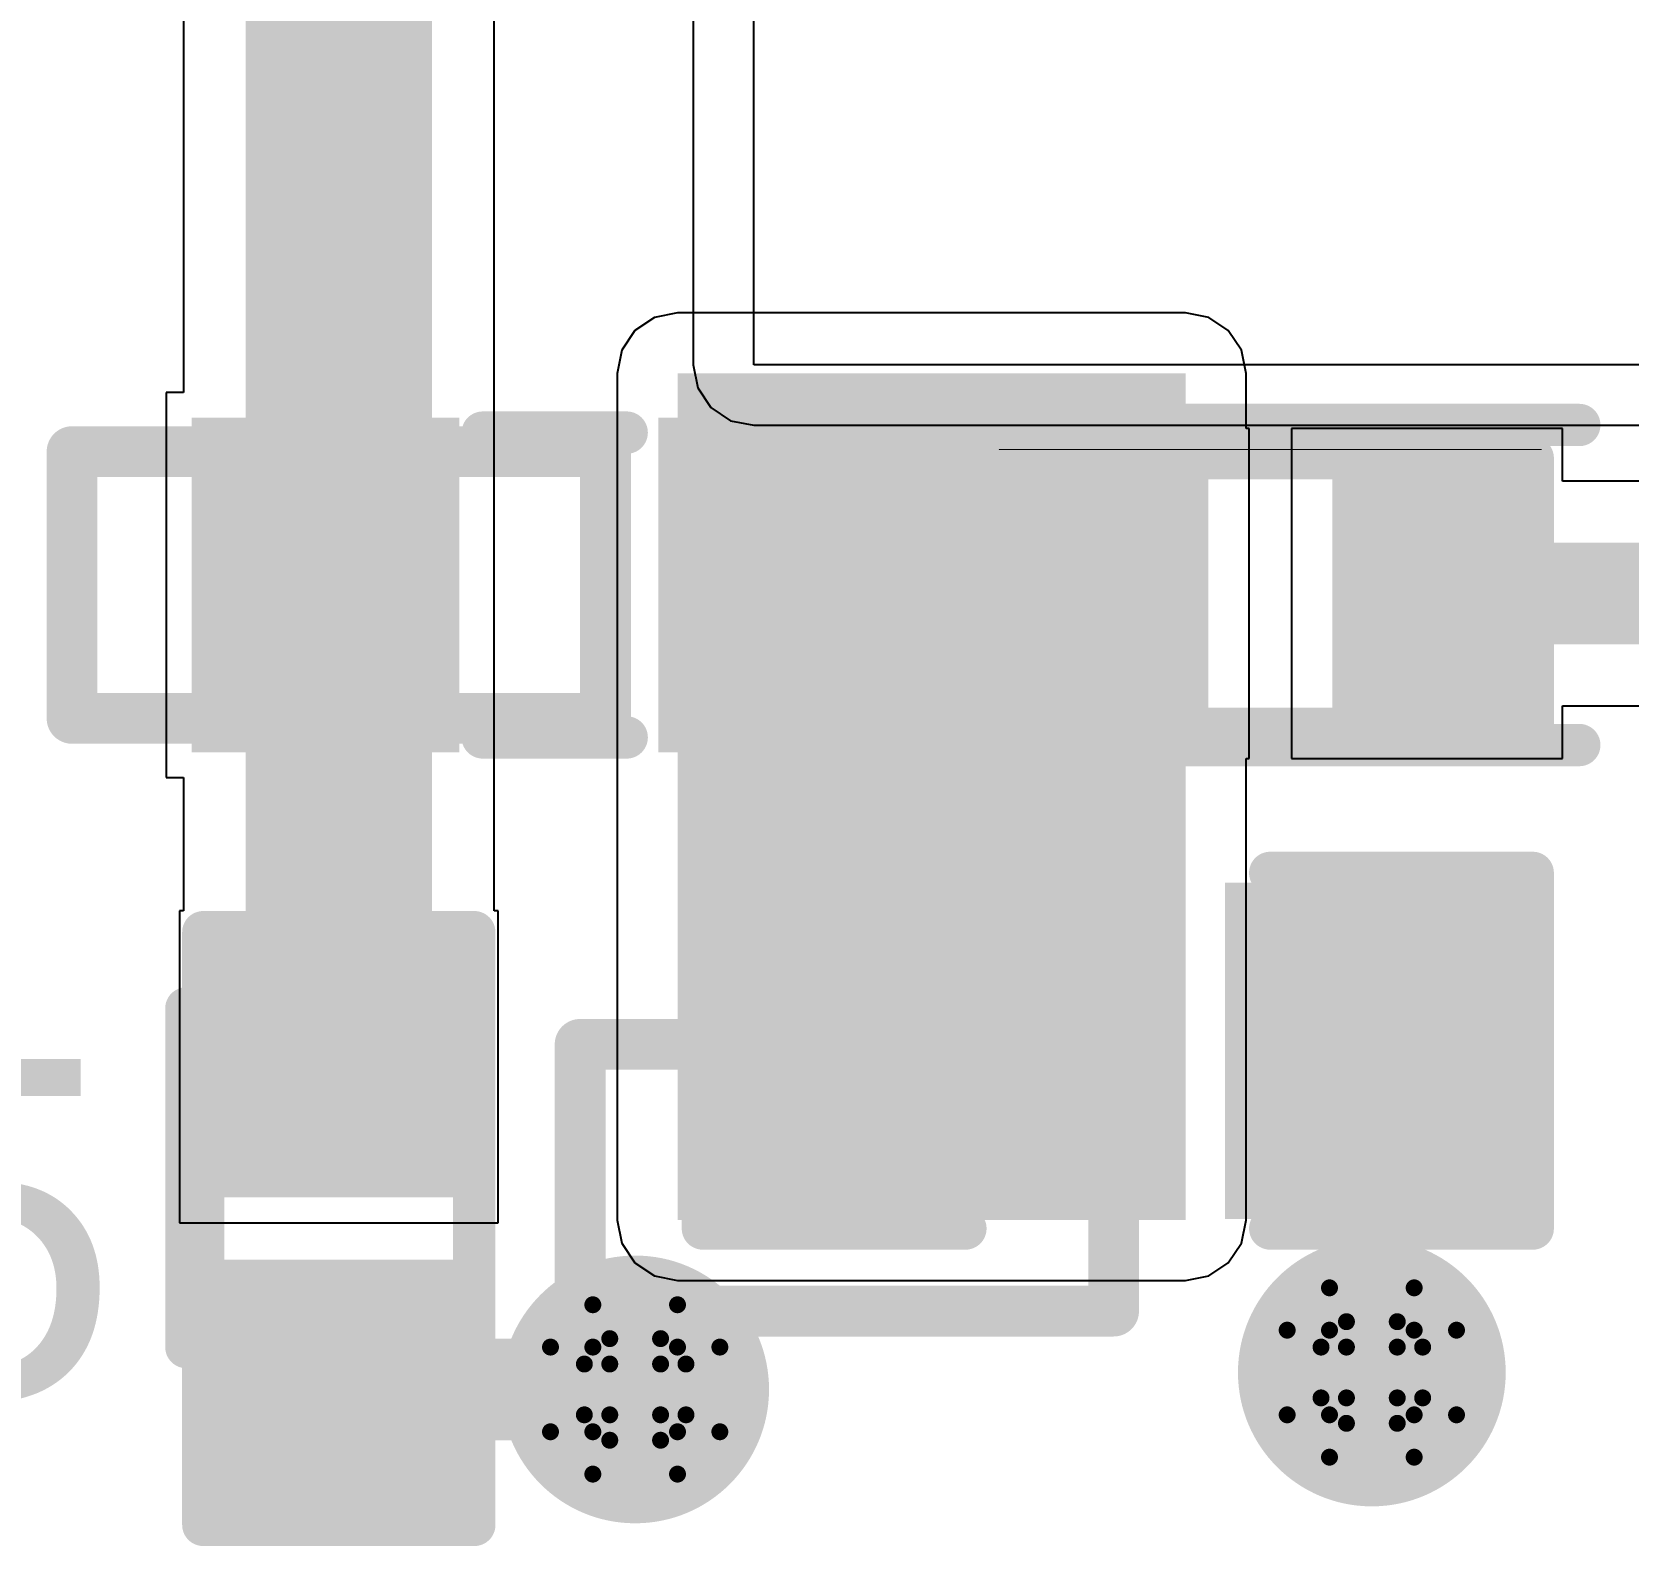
# Model space of a CAD drawing. Header units: inches. Extents: x -0.1 to 17.9, y -0.8 to 4.8.
# Drawn here: x 0.1638 to 0.3523, y 0.5365 to 0.7153 of the extents above; entities that cross this region are included whole.
import ezdxf

# ---------------------------------------------------------------- set-up
doc = ezdxf.new("R2010")
doc.units = ezdxf.units.IN
doc.header["$MEASUREMENT"] = 0
for name, color, linetype in [('Bottom Layer 1', 5, 'Continuous'), ('Bottom Solder', 6, 'Continuous'), ('Drill Drawing', 1, 'Continuous'), ('GND+Signal', 16, 'Continuous'), ('Pad Holes', 156, 'Continuous'), ('PWR+Signal', 76, 'Continuous'), ('Top 3D Body', 56, 'Continuous'), ('Top Layer 1', 1, 'Continuous'), ('Top Overlay', 2, 'Continuous'), ('Top Paste', 8, 'Continuous'), ('Top Solder', 216, 'Continuous'), ('Via Holes', 16, 'Continuous')]:
    doc.layers.add(name, color=color, linetype=linetype)
doc.styles.add('Arial', font='', dxfattribs={"height": 0.2})
doc.styles.get('Arial').set_extended_font_data('Arial')

# ---------------------------------------------------------------- blocks, each defined once
blk = doc.blocks.new('R___0402_122')
at = {"layer": 'Top Layer 1'}
for points in [[(-0.0275, -0.0125), (-0.0275, 0.0125), (-0.0095, 0.0125), (-0.0095, -0.0125)], [(0.0095, -0.0125), (0.0095, 0.0125), (0.0275, 0.0125), (0.0275, -0.0125)]]:
    blk.add_hatch(color=1, dxfattribs=at).paths.add_polyline_path(points)
at = {"layer": 'Top Paste'}
for points in [[(-0.0275, -0.0125), (-0.0275, 0.0125), (-0.0095, 0.0125), (-0.0095, -0.0125)], [(0.0095, -0.0125), (0.0095, 0.0125), (0.0275, 0.0125), (0.0275, -0.0125)]]:
    blk.add_hatch(color=8, dxfattribs=at).paths.add_polyline_path(points)
at = {"layer": 'Top Solder'}
for points in [[(-0.02967, -0.01467), (-0.02967, 0.01467), (-0.00734, 0.01467), (-0.00734, -0.01467)], [(0.00733, -0.01467), (0.00733, 0.01467), (0.02966, 0.01467), (0.02966, -0.01467)]]:
    blk.add_hatch(color=216, dxfattribs=at).paths.add_polyline_path(points)
at = {"layer": 'Top Overlay'}
for points in [[(-0.031, 0.016, 0.005, 0.005, 0), (-0.031, -0.016, 0.005, 0.005, 0)], [(0.031, 0.016, 0.005, 0.005, 0), (-0.031, 0.016, 0.005, 0.005, 0)], [(0.031, 0.016, 0.005, 0.005, 0), (0.031, -0.016, 0.005, 0.005, 0)], [(0.031, -0.016, 0.005, 0.005, 0), (-0.031, -0.016, 0.005, 0.005, 0)], [(0.032, -0.017, 0.000127, 0.000127, 0), (-0.032, -0.017, 0.000127, 0.000127, 0)]]:
    blk.add_lwpolyline(points, format="xyseb", dxfattribs=at)
for points in [[(-0.03225, 0.016, 0.0025, 0.0025, 1), (-0.02975, 0.016, 0.0025, 0.0025, 1)], [(-0.03225, 0.016, 0.0025, 0.0025, 1), (-0.02975, 0.016, 0.0025, 0.0025, 1)], [(0.02975, 0.016, 0.0025, 0.0025, 1), (0.03225, 0.016, 0.0025, 0.0025, 1)], [(0.02975, 0.016, 0.0025, 0.0025, 1), (0.03225, 0.016, 0.0025, 0.0025, 1)], [(-0.03225, -0.016, 0.0025, 0.0025, 1), (-0.02975, -0.016, 0.0025, 0.0025, 1)], [(-0.03225, -0.016, 0.0025, 0.0025, 1), (-0.02975, -0.016, 0.0025, 0.0025, 1)], [(0.02975, -0.016, 0.0025, 0.0025, 1), (0.03225, -0.016, 0.0025, 0.0025, 1)], [(0.02975, -0.016, 0.0025, 0.0025, 1), (0.03225, -0.016, 0.0025, 0.0025, 1)], [(-0.03203, -0.017, 0.0000635, 0.0000635, 1), (-0.03197, -0.017, 0.0000635, 0.0000635, 1)], [(0.03197, -0.017, 0.0000635, 0.0000635, 1), (0.03203, -0.017, 0.0000635, 0.0000635, 1)]]:
    blk.add_lwpolyline(points, format="xyseb", close=True, dxfattribs=at)
blk = doc.blocks.new('IND_0603__1608_M_______173')
at = {"layer": 'Top Layer 1'}
for points in [[(-0.03937, 0.01575), (-0.01575, 0.01575), (-0.01575, -0.01575), (-0.03937, -0.01575)], [(0.01575, 0.01575), (0.03937, 0.01575), (0.03937, -0.01575), (0.01575, -0.01575)]]:
    blk.add_hatch(color=1, dxfattribs=at).paths.add_polyline_path(points)
at = {"layer": 'Top Paste'}
for points in [[(-0.03937, 0.01575), (-0.01575, 0.01575), (-0.01575, -0.01575), (-0.03937, -0.01575)], [(0.01575, 0.01575), (0.03937, 0.01575), (0.03937, -0.01575), (0.01575, -0.01575)]]:
    blk.add_hatch(color=8, dxfattribs=at).paths.add_polyline_path(points)
at = {"layer": 'Top Solder'}
for points in [[(-0.04337, 0.01975), (-0.01175, 0.01975), (-0.01175, -0.01975), (-0.04337, -0.01975)], [(0.01175, 0.01975), (0.04337, 0.01975), (0.04337, -0.01975), (0.01175, -0.01975)]]:
    blk.add_hatch(color=216, dxfattribs=at).paths.add_polyline_path(points)
at = {"layer": 'Top Overlay'}
for points in [[(0.009, 0.018, 0.005, 0.005, 0), (-0.008, 0.018, 0.005, 0.005, 0)], [(0.009, -0.018, 0.005, 0.005, 0), (-0.008, -0.018, 0.005, 0.005, 0)]]:
    blk.add_lwpolyline(points, format="xyseb", dxfattribs=at)
for points in [[(-0.00925, 0.018, 0.0025, 0.0025, 1), (-0.00675, 0.018, 0.0025, 0.0025, 1)], [(0.00775, 0.018, 0.0025, 0.0025, 1), (0.01025, 0.018, 0.0025, 0.0025, 1)], [(-0.00925, -0.018, 0.0025, 0.0025, 1), (-0.00675, -0.018, 0.0025, 0.0025, 1)], [(0.00775, -0.018, 0.0025, 0.0025, 1), (0.01025, -0.018, 0.0025, 0.0025, 1)]]:
    blk.add_lwpolyline(points, format="xyseb", close=True, dxfattribs=at)
blk = doc.blocks.new('D_____0402_209')
at = {"layer": 'Top Layer 1'}
for points in [[(-0.03051, -0.01181), (-0.03051, 0.01181), (-0.00768, 0.01181), (-0.00768, -0.01181)], [(0.00768, -0.01181), (0.00768, 0.01181), (0.03051, 0.01181), (0.03051, -0.01181)]]:
    blk.add_hatch(color=1, dxfattribs=at).paths.add_polyline_path(points)
at = {"layer": 'Top Paste'}
for points in [[(-0.03051, -0.01181), (-0.03051, 0.01181), (-0.00768, 0.01181), (-0.00768, -0.01181)], [(0.00768, -0.01181), (0.00768, 0.01181), (0.03051, 0.01181), (0.03051, -0.01181)]]:
    blk.add_hatch(color=8, dxfattribs=at).paths.add_polyline_path(points)
at = {"layer": 'Top Solder'}
for points in [[(-0.03451, -0.01581), (-0.03451, 0.01581), (-0.00368, 0.01581), (-0.00368, -0.01581)], [(0.00368, -0.01581), (0.00368, 0.01581), (0.03451, 0.01581), (0.03451, -0.01581)]]:
    blk.add_hatch(color=216, dxfattribs=at).paths.add_polyline_path(points)
at = {"layer": 'Top Overlay'}
for points in [[(-0.035, 0.016, 0.005, 0.005, 0), (0.035, 0.016, 0.005, 0.005, 0)], [(-0.035, 0.016, 0.005, 0.005, 0), (-0.035, -0.016, 0.005, 0.005, 0)], [(0.035, 0.016, 0.005, 0.005, 0), (0.035, -0.016, 0.005, 0.005, 0)], [(-0.035, -0.016, 0.005, 0.005, 0), (0.035, -0.016, 0.005, 0.005, 0)]]:
    blk.add_lwpolyline(points, format="xyseb", dxfattribs=at)
for points in [[(-0.03625, 0.016, 0.0025, 0.0025, 1), (-0.03375, 0.016, 0.0025, 0.0025, 1)], [(-0.03625, 0.016, 0.0025, 0.0025, 1), (-0.03375, 0.016, 0.0025, 0.0025, 1)], [(0.03375, 0.016, 0.0025, 0.0025, 1), (0.03625, 0.016, 0.0025, 0.0025, 1)], [(0.03375, 0.016, 0.0025, 0.0025, 1), (0.03625, 0.016, 0.0025, 0.0025, 1)], [(-0.03625, -0.016, 0.0025, 0.0025, 1), (-0.03375, -0.016, 0.0025, 0.0025, 1)], [(-0.03625, -0.016, 0.0025, 0.0025, 1), (-0.03375, -0.016, 0.0025, 0.0025, 1)], [(0.03375, -0.016, 0.0025, 0.0025, 1), (0.03625, -0.016, 0.0025, 0.0025, 1)], [(0.03375, -0.016, 0.0025, 0.0025, 1), (0.03625, -0.016, 0.0025, 0.0025, 1)]]:
    blk.add_lwpolyline(points, format="xyseb", close=True, dxfattribs=at)
blk = doc.blocks.new('C___0603_214')
at = {"layer": 'Top Layer 1'}
for points in [[(-0.015, 0.0175), (-0.015, -0.0175), (-0.045, -0.0175), (-0.045, 0.0175)], [(0.045, 0.0175), (0.045, -0.0175), (0.015, -0.0175), (0.015, 0.0175)]]:
    blk.add_hatch(color=1, dxfattribs=at).paths.add_polyline_path(points)
at = {"layer": 'Top Paste'}
for points in [[(-0.015, 0.0175), (-0.015, -0.0175), (-0.045, -0.0175), (-0.045, 0.0175)], [(0.045, 0.0175), (0.045, -0.0175), (0.015, -0.0175), (0.015, 0.0175)]]:
    blk.add_hatch(color=8, dxfattribs=at).paths.add_polyline_path(points)
at = {"layer": 'Top Solder'}
for points in [[(-0.01264, 0.01986), (-0.01264, -0.01986), (-0.04736, -0.01986), (-0.04736, 0.01986)], [(0.04736, 0.01986), (0.04736, -0.01986), (0.01264, -0.01986), (0.01264, 0.01986)]]:
    blk.add_hatch(color=216, dxfattribs=at).paths.add_polyline_path(points)
at = {"layer": 'Top Overlay'}
for points in [[(-0.049, 0.021, 0.005, 0.005, 0), (-0.018, 0.021, 0.005, 0.005, 0)], [(-0.049, -0.021, 0.005, 0.005, 0), (-0.049, 0.021, 0.005, 0.005, 0)], [(0.018, 0.021, 0.005, 0.005, 0), (0.049, 0.021, 0.005, 0.005, 0)], [(0.049, -0.021, 0.005, 0.005, 0), (0.049, 0.021, 0.005, 0.005, 0)], [(-0.049, -0.021, 0.005, 0.005, 0), (-0.018, -0.021, 0.005, 0.005, 0)], [(0.018, -0.021, 0.005, 0.005, 0), (0.049, -0.021, 0.005, 0.005, 0)]]:
    blk.add_lwpolyline(points, format="xyseb", dxfattribs=at)
for points in [[(-0.05025, 0.021, 0.0025, 0.0025, 1), (-0.04775, 0.021, 0.0025, 0.0025, 1)], [(-0.05025, 0.021, 0.0025, 0.0025, 1), (-0.04775, 0.021, 0.0025, 0.0025, 1)], [(-0.01925, 0.021, 0.0025, 0.0025, 1), (-0.01675, 0.021, 0.0025, 0.0025, 1)], [(0.01675, 0.021, 0.0025, 0.0025, 1), (0.01925, 0.021, 0.0025, 0.0025, 1)], [(0.04775, 0.021, 0.0025, 0.0025, 1), (0.05025, 0.021, 0.0025, 0.0025, 1)], [(0.04775, 0.021, 0.0025, 0.0025, 1), (0.05025, 0.021, 0.0025, 0.0025, 1)], [(-0.05025, -0.021, 0.0025, 0.0025, 1), (-0.04775, -0.021, 0.0025, 0.0025, 1)], [(-0.05025, -0.021, 0.0025, 0.0025, 1), (-0.04775, -0.021, 0.0025, 0.0025, 1)], [(-0.01925, -0.021, 0.0025, 0.0025, 1), (-0.01675, -0.021, 0.0025, 0.0025, 1)], [(0.01675, -0.021, 0.0025, 0.0025, 1), (0.01925, -0.021, 0.0025, 0.0025, 1)], [(0.04775, -0.021, 0.0025, 0.0025, 1), (0.05025, -0.021, 0.0025, 0.0025, 1)], [(0.04775, -0.021, 0.0025, 0.0025, 1), (0.05025, -0.021, 0.0025, 0.0025, 1)]]:
    blk.add_lwpolyline(points, format="xyseb", close=True, dxfattribs=at)

msp = doc.modelspace()

# ---------------------------------------------------------------- hatches: boundary and pattern name
at = {"layer": 'Bottom Layer 1'}
h = msp.add_hatch(color=5, dxfattribs=at)
edge = h.paths.add_edge_path()
edge.add_arc((0.322, 0.557), 0.01181, 0, 360)
h = msp.add_hatch(color=5, dxfattribs=at)
edge = h.paths.add_edge_path()
edge.add_arc((0.235, 0.555), 0.01181, 0, 360)
at = {"layer": 'Bottom Solder'}
h = msp.add_hatch(color=6, dxfattribs=at)
edge = h.paths.add_edge_path()
edge.add_arc((0.322, 0.557), 0.01581, 0, 360)
h = msp.add_hatch(color=6, dxfattribs=at)
edge = h.paths.add_edge_path()
edge.add_arc((0.235, 0.555), 0.01581, 0, 360)
at = {"layer": 'GND+Signal'}
h = msp.add_hatch(color=16, dxfattribs=at)
edge = h.paths.add_edge_path()
edge.add_arc((0.322, 0.557), 0.01181, 0, 360)
h = msp.add_hatch(color=16, dxfattribs=at)
edge = h.paths.add_edge_path()
edge.add_arc((0.235, 0.555), 0.01181, 0, 360)
at = {"layer": 'Pad Holes'}
h = msp.add_hatch(color=7, dxfattribs=at)
edge = h.paths.add_edge_path()
edge.add_arc((0.2835, 0.6689), 0.00125, 0, 360)
h = msp.add_hatch(color=7, dxfattribs=at)
edge = h.paths.add_edge_path()
edge.add_arc((0.3465, 0.6689), 0.00125, 0, 360)
h = msp.add_hatch(color=7, dxfattribs=at)
edge = h.paths.add_edge_path()
edge.add_arc((0.1685, 0.66575), 0.0015, 0, 360)
h = msp.add_hatch(color=7, dxfattribs=at)
edge = h.paths.add_edge_path()
edge.add_arc((0.1685, 0.66575), 0.0015, 0, 360)
h = msp.add_hatch(color=7, dxfattribs=at)
edge = h.paths.add_edge_path()
edge.add_arc((0.2315, 0.66575), 0.0015, 0, 360)
h = msp.add_hatch(color=7, dxfattribs=at)
edge = h.paths.add_edge_path()
edge.add_arc((0.2315, 0.66575), 0.0015, 0, 360)
h = msp.add_hatch(color=7, dxfattribs=at)
edge = h.paths.add_edge_path()
edge.add_arc((0.1685, 0.63425), 0.0015, 0, 360)
h = msp.add_hatch(color=7, dxfattribs=at)
edge = h.paths.add_edge_path()
edge.add_arc((0.1685, 0.63425), 0.0015, 0, 360)
h = msp.add_hatch(color=7, dxfattribs=at)
edge = h.paths.add_edge_path()
edge.add_arc((0.2315, 0.63425), 0.0015, 0, 360)
h = msp.add_hatch(color=7, dxfattribs=at)
edge = h.paths.add_edge_path()
edge.add_arc((0.2315, 0.63425), 0.0015, 0, 360)
h = msp.add_hatch(color=7, dxfattribs=at)
edge = h.paths.add_edge_path()
edge.add_arc((0.2835, 0.6311), 0.00125, 0, 360)
h = msp.add_hatch(color=7, dxfattribs=at)
edge = h.paths.add_edge_path()
edge.add_arc((0.3465, 0.6311), 0.00125, 0, 360)
h = msp.add_hatch(color=7, dxfattribs=at)
edge = h.paths.add_edge_path()
edge.add_arc((0.182, 0.6), 0.00125, 0, 360)
h = msp.add_hatch(color=7, dxfattribs=at)
edge = h.paths.add_edge_path()
edge.add_arc((0.2285, 0.59575), 0.0015, 0, 360)
h = msp.add_hatch(color=7, dxfattribs=at)
edge = h.paths.add_edge_path()
edge.add_arc((0.2285, 0.59575), 0.0015, 0, 360)
h = msp.add_hatch(color=7, dxfattribs=at)
edge = h.paths.add_edge_path()
edge.add_arc((0.2915, 0.59575), 0.0015, 0, 360)
h = msp.add_hatch(color=7, dxfattribs=at)
edge = h.paths.add_edge_path()
edge.add_arc((0.2915, 0.59575), 0.0015, 0, 360)
h = msp.add_hatch(color=7, dxfattribs=at)
edge = h.paths.add_edge_path()
edge.add_arc((0.2285, 0.56425), 0.0015, 0, 360)
h = msp.add_hatch(color=7, dxfattribs=at)
edge = h.paths.add_edge_path()
edge.add_arc((0.2285, 0.56425), 0.0015, 0, 360)
h = msp.add_hatch(color=7, dxfattribs=at)
edge = h.paths.add_edge_path()
edge.add_arc((0.2915, 0.56425), 0.0015, 0, 360)
h = msp.add_hatch(color=7, dxfattribs=at)
edge = h.paths.add_edge_path()
edge.add_arc((0.2915, 0.56425), 0.0015, 0, 360)
h = msp.add_hatch(color=7, dxfattribs=at)
edge = h.paths.add_edge_path()
edge.add_arc((0.182, 0.56), 0.00125, 0, 360)
at = {"layer": 'PWR+Signal'}
h = msp.add_hatch(color=76, dxfattribs=at)
edge = h.paths.add_edge_path()
edge.add_arc((0.322, 0.557), 0.01181, 0, 360)
h = msp.add_hatch(color=76, dxfattribs=at)
edge = h.paths.add_edge_path()
edge.add_arc((0.235, 0.555), 0.01181, 0, 360)
at = {"layer": 'Top 3D Body'}
h = msp.add_hatch(color=56, dxfattribs=at)
edge = h.paths.add_edge_path()
edge.add_arc((0.2835, 0.6689), 0.00125, 0, 360)
h = msp.add_hatch(color=56, dxfattribs=at)
edge = h.paths.add_edge_path()
edge.add_arc((0.3465, 0.6689), 0.00125, 0, 360)
h = msp.add_hatch(color=56, dxfattribs=at)
edge = h.paths.add_edge_path()
edge.add_arc((0.1685, 0.66575), 0.0015, 0, 360)
h = msp.add_hatch(color=56, dxfattribs=at)
edge = h.paths.add_edge_path()
edge.add_arc((0.1685, 0.66575), 0.0015, 0, 360)
h = msp.add_hatch(color=56, dxfattribs=at)
edge = h.paths.add_edge_path()
edge.add_arc((0.2315, 0.66575), 0.0015, 0, 360)
h = msp.add_hatch(color=56, dxfattribs=at)
edge = h.paths.add_edge_path()
edge.add_arc((0.2315, 0.66575), 0.0015, 0, 360)
h = msp.add_hatch(color=56, dxfattribs=at)
edge = h.paths.add_edge_path()
edge.add_arc((0.1685, 0.63425), 0.0015, 0, 360)
h = msp.add_hatch(color=56, dxfattribs=at)
edge = h.paths.add_edge_path()
edge.add_arc((0.1685, 0.63425), 0.0015, 0, 360)
h = msp.add_hatch(color=56, dxfattribs=at)
edge = h.paths.add_edge_path()
edge.add_arc((0.2315, 0.63425), 0.0015, 0, 360)
h = msp.add_hatch(color=56, dxfattribs=at)
edge = h.paths.add_edge_path()
edge.add_arc((0.2315, 0.63425), 0.0015, 0, 360)
h = msp.add_hatch(color=56, dxfattribs=at)
edge = h.paths.add_edge_path()
edge.add_arc((0.2835, 0.6311), 0.00125, 0, 360)
h = msp.add_hatch(color=56, dxfattribs=at)
edge = h.paths.add_edge_path()
edge.add_arc((0.3465, 0.6311), 0.00125, 0, 360)
h = msp.add_hatch(color=56, dxfattribs=at)
edge = h.paths.add_edge_path()
edge.add_arc((0.182, 0.6), 0.00125, 0, 360)
h = msp.add_hatch(color=56, dxfattribs=at)
edge = h.paths.add_edge_path()
edge.add_arc((0.2285, 0.59575), 0.0015, 0, 360)
h = msp.add_hatch(color=56, dxfattribs=at)
edge = h.paths.add_edge_path()
edge.add_arc((0.2285, 0.59575), 0.0015, 0, 360)
h = msp.add_hatch(color=56, dxfattribs=at)
edge = h.paths.add_edge_path()
edge.add_arc((0.2915, 0.59575), 0.0015, 0, 360)
h = msp.add_hatch(color=56, dxfattribs=at)
edge = h.paths.add_edge_path()
edge.add_arc((0.2915, 0.59575), 0.0015, 0, 360)
h = msp.add_hatch(color=56, dxfattribs=at)
edge = h.paths.add_edge_path()
edge.add_arc((0.2285, 0.56425), 0.0015, 0, 360)
h = msp.add_hatch(color=56, dxfattribs=at)
edge = h.paths.add_edge_path()
edge.add_arc((0.2285, 0.56425), 0.0015, 0, 360)
h = msp.add_hatch(color=56, dxfattribs=at)
edge = h.paths.add_edge_path()
edge.add_arc((0.2915, 0.56425), 0.0015, 0, 360)
h = msp.add_hatch(color=56, dxfattribs=at)
edge = h.paths.add_edge_path()
edge.add_arc((0.2915, 0.56425), 0.0015, 0, 360)
h = msp.add_hatch(color=56, dxfattribs=at)
edge = h.paths.add_edge_path()
edge.add_arc((0.182, 0.56), 0.00125, 0, 360)
at = {"layer": 'Top Layer 1'}
msp.add_hatch(color=1, dxfattribs=at).paths.add_polyline_path([(0.24, 0.575), (0.3, 0.575), (0.3, 0.675), (0.24, 0.675)])
h = msp.add_hatch(color=1, dxfattribs=at)
edge = h.paths.add_edge_path()
edge.add_arc((0.322, 0.557), 0.01181, 0, 360)
h = msp.add_hatch(color=1, dxfattribs=at)
edge = h.paths.add_edge_path()
edge.add_arc((0.235, 0.555), 0.01181, 0, 360)
at = {"layer": 'Via Holes'}
h = msp.add_hatch(color=7, dxfattribs=at)
edge = h.paths.add_edge_path()
edge.add_arc((0.322, 0.557), 0.00591, 0, 360)
h = msp.add_hatch(color=7, dxfattribs=at)
edge = h.paths.add_edge_path()
edge.add_arc((0.235, 0.555), 0.00591, 0, 360)

# ---------------------------------------------------------------- linework, layer by layer
at = {"layer": 'Drill Drawing'}
for points in [[(0.317, 0.562, 0.002, 0.002, 0), (0.317, 0.567, 0.002, 0.002, 0)], [(0.317, 0.567, 0.002, 0.002, 0), (0.327, 0.567, 0.002, 0.002, 0)], [(0.327, 0.562, 0.002, 0.002, 0), (0.327, 0.567, 0.002, 0.002, 0)], [(0.23, 0.56, 0.002, 0.002, 0), (0.23, 0.565, 0.002, 0.002, 0)], [(0.23, 0.565, 0.002, 0.002, 0), (0.24, 0.565, 0.002, 0.002, 0)], [(0.24, 0.56, 0.002, 0.002, 0), (0.24, 0.565, 0.002, 0.002, 0)], [(0.319, 0.56, 0.002, 0.002, 0), (0.319, 0.563, 0.002, 0.002, 0)], [(0.319, 0.563, 0.002, 0.002, 0), (0.325, 0.563, 0.002, 0.002, 0)], [(0.325, 0.56, 0.002, 0.002, 0), (0.325, 0.563, 0.002, 0.002, 0)], [(0.232, 0.558, 0.002, 0.002, 0), (0.232, 0.561, 0.002, 0.002, 0)], [(0.232, 0.561, 0.002, 0.002, 0), (0.238, 0.561, 0.002, 0.002, 0)], [(0.238, 0.558, 0.002, 0.002, 0), (0.238, 0.561, 0.002, 0.002, 0)], [(0.312, 0.552, 0.002, 0.002, 0), (0.312, 0.562, 0.002, 0.002, 0)], [(0.312, 0.562, 0.002, 0.002, 0), (0.317, 0.562, 0.002, 0.002, 0)], [(0.327, 0.562, 0.002, 0.002, 0), (0.332, 0.562, 0.002, 0.002, 0)], [(0.332, 0.552, 0.002, 0.002, 0), (0.332, 0.562, 0.002, 0.002, 0)], [(0.225, 0.55, 0.002, 0.002, 0), (0.225, 0.56, 0.002, 0.002, 0)], [(0.225, 0.56, 0.002, 0.002, 0), (0.23, 0.56, 0.002, 0.002, 0)], [(0.24, 0.56, 0.002, 0.002, 0), (0.245, 0.56, 0.002, 0.002, 0)], [(0.245, 0.55, 0.002, 0.002, 0), (0.245, 0.56, 0.002, 0.002, 0)], [(0.316, 0.554, 0.002, 0.002, 0), (0.316, 0.56, 0.002, 0.002, 0)], [(0.316, 0.56, 0.002, 0.002, 0), (0.319, 0.56, 0.002, 0.002, 0)], [(0.325, 0.56, 0.002, 0.002, 0), (0.328, 0.56, 0.002, 0.002, 0)], [(0.328, 0.554, 0.002, 0.002, 0), (0.328, 0.56, 0.002, 0.002, 0)], [(0.229, 0.552, 0.002, 0.002, 0), (0.229, 0.558, 0.002, 0.002, 0)], [(0.229, 0.558, 0.002, 0.002, 0), (0.232, 0.558, 0.002, 0.002, 0)], [(0.238, 0.558, 0.002, 0.002, 0), (0.241, 0.558, 0.002, 0.002, 0)], [(0.241, 0.552, 0.002, 0.002, 0), (0.241, 0.558, 0.002, 0.002, 0)], [(0.316, 0.554, 0.002, 0.002, 0), (0.319, 0.554, 0.002, 0.002, 0)], [(0.319, 0.551, 0.002, 0.002, 0), (0.319, 0.554, 0.002, 0.002, 0)], [(0.325, 0.554, 0.002, 0.002, 0), (0.328, 0.554, 0.002, 0.002, 0)], [(0.325, 0.551, 0.002, 0.002, 0), (0.325, 0.554, 0.002, 0.002, 0)], [(0.229, 0.552, 0.002, 0.002, 0), (0.232, 0.552, 0.002, 0.002, 0)], [(0.232, 0.549, 0.002, 0.002, 0), (0.232, 0.552, 0.002, 0.002, 0)], [(0.238, 0.552, 0.002, 0.002, 0), (0.241, 0.552, 0.002, 0.002, 0)], [(0.238, 0.549, 0.002, 0.002, 0), (0.238, 0.552, 0.002, 0.002, 0)], [(0.312, 0.552, 0.002, 0.002, 0), (0.317, 0.552, 0.002, 0.002, 0)], [(0.317, 0.547, 0.002, 0.002, 0), (0.317, 0.552, 0.002, 0.002, 0)], [(0.327, 0.552, 0.002, 0.002, 0), (0.332, 0.552, 0.002, 0.002, 0)], [(0.327, 0.547, 0.002, 0.002, 0), (0.327, 0.552, 0.002, 0.002, 0)], [(0.225, 0.55, 0.002, 0.002, 0), (0.23, 0.55, 0.002, 0.002, 0)], [(0.23, 0.545, 0.002, 0.002, 0), (0.23, 0.55, 0.002, 0.002, 0)], [(0.24, 0.55, 0.002, 0.002, 0), (0.245, 0.55, 0.002, 0.002, 0)], [(0.24, 0.545, 0.002, 0.002, 0), (0.24, 0.55, 0.002, 0.002, 0)], [(0.319, 0.551, 0.002, 0.002, 0), (0.325, 0.551, 0.002, 0.002, 0)], [(0.232, 0.549, 0.002, 0.002, 0), (0.238, 0.549, 0.002, 0.002, 0)], [(0.317, 0.547, 0.002, 0.002, 0), (0.327, 0.547, 0.002, 0.002, 0)], [(0.23, 0.545, 0.002, 0.002, 0), (0.24, 0.545, 0.002, 0.002, 0)]]:
    msp.add_lwpolyline(points, format="xyseb", dxfattribs=at)
for points in [[(0.3165, 0.567, 0.001, 0.001, 1), (0.3175, 0.567, 0.001, 0.001, 1)], [(0.3165, 0.567, 0.001, 0.001, 1), (0.3175, 0.567, 0.001, 0.001, 1)], [(0.3265, 0.567, 0.001, 0.001, 1), (0.3275, 0.567, 0.001, 0.001, 1)], [(0.3265, 0.567, 0.001, 0.001, 1), (0.3275, 0.567, 0.001, 0.001, 1)], [(0.2295, 0.565, 0.001, 0.001, 1), (0.2305, 0.565, 0.001, 0.001, 1)], [(0.2295, 0.565, 0.001, 0.001, 1), (0.2305, 0.565, 0.001, 0.001, 1)], [(0.2395, 0.565, 0.001, 0.001, 1), (0.2405, 0.565, 0.001, 0.001, 1)], [(0.2395, 0.565, 0.001, 0.001, 1), (0.2405, 0.565, 0.001, 0.001, 1)], [(0.3185, 0.563, 0.001, 0.001, 1), (0.3195, 0.563, 0.001, 0.001, 1)], [(0.3185, 0.563, 0.001, 0.001, 1), (0.3195, 0.563, 0.001, 0.001, 1)], [(0.3245, 0.563, 0.001, 0.001, 1), (0.3255, 0.563, 0.001, 0.001, 1)], [(0.3245, 0.563, 0.001, 0.001, 1), (0.3255, 0.563, 0.001, 0.001, 1)], [(0.2315, 0.561, 0.001, 0.001, 1), (0.2325, 0.561, 0.001, 0.001, 1)], [(0.2315, 0.561, 0.001, 0.001, 1), (0.2325, 0.561, 0.001, 0.001, 1)], [(0.2375, 0.561, 0.001, 0.001, 1), (0.2385, 0.561, 0.001, 0.001, 1)], [(0.2375, 0.561, 0.001, 0.001, 1), (0.2385, 0.561, 0.001, 0.001, 1)], [(0.3115, 0.562, 0.001, 0.001, 1), (0.3125, 0.562, 0.001, 0.001, 1)], [(0.3115, 0.562, 0.001, 0.001, 1), (0.3125, 0.562, 0.001, 0.001, 1)], [(0.3165, 0.562, 0.001, 0.001, 1), (0.3175, 0.562, 0.001, 0.001, 1)], [(0.3165, 0.562, 0.001, 0.001, 1), (0.3175, 0.562, 0.001, 0.001, 1)], [(0.3265, 0.562, 0.001, 0.001, 1), (0.3275, 0.562, 0.001, 0.001, 1)], [(0.3265, 0.562, 0.001, 0.001, 1), (0.3275, 0.562, 0.001, 0.001, 1)], [(0.3315, 0.562, 0.001, 0.001, 1), (0.3325, 0.562, 0.001, 0.001, 1)], [(0.3315, 0.562, 0.001, 0.001, 1), (0.3325, 0.562, 0.001, 0.001, 1)], [(0.2245, 0.56, 0.001, 0.001, 1), (0.2255, 0.56, 0.001, 0.001, 1)], [(0.2245, 0.56, 0.001, 0.001, 1), (0.2255, 0.56, 0.001, 0.001, 1)], [(0.2295, 0.56, 0.001, 0.001, 1), (0.2305, 0.56, 0.001, 0.001, 1)], [(0.2295, 0.56, 0.001, 0.001, 1), (0.2305, 0.56, 0.001, 0.001, 1)], [(0.2395, 0.56, 0.001, 0.001, 1), (0.2405, 0.56, 0.001, 0.001, 1)], [(0.2395, 0.56, 0.001, 0.001, 1), (0.2405, 0.56, 0.001, 0.001, 1)], [(0.2445, 0.56, 0.001, 0.001, 1), (0.2455, 0.56, 0.001, 0.001, 1)], [(0.2445, 0.56, 0.001, 0.001, 1), (0.2455, 0.56, 0.001, 0.001, 1)], [(0.3155, 0.56, 0.001, 0.001, 1), (0.3165, 0.56, 0.001, 0.001, 1)], [(0.3155, 0.56, 0.001, 0.001, 1), (0.3165, 0.56, 0.001, 0.001, 1)], [(0.3185, 0.56, 0.001, 0.001, 1), (0.3195, 0.56, 0.001, 0.001, 1)], [(0.3185, 0.56, 0.001, 0.001, 1), (0.3195, 0.56, 0.001, 0.001, 1)], [(0.3245, 0.56, 0.001, 0.001, 1), (0.3255, 0.56, 0.001, 0.001, 1)], [(0.3245, 0.56, 0.001, 0.001, 1), (0.3255, 0.56, 0.001, 0.001, 1)], [(0.3275, 0.56, 0.001, 0.001, 1), (0.3285, 0.56, 0.001, 0.001, 1)], [(0.3275, 0.56, 0.001, 0.001, 1), (0.3285, 0.56, 0.001, 0.001, 1)], [(0.2285, 0.558, 0.001, 0.001, 1), (0.2295, 0.558, 0.001, 0.001, 1)], [(0.2285, 0.558, 0.001, 0.001, 1), (0.2295, 0.558, 0.001, 0.001, 1)], [(0.2315, 0.558, 0.001, 0.001, 1), (0.2325, 0.558, 0.001, 0.001, 1)], [(0.2315, 0.558, 0.001, 0.001, 1), (0.2325, 0.558, 0.001, 0.001, 1)], [(0.2375, 0.558, 0.001, 0.001, 1), (0.2385, 0.558, 0.001, 0.001, 1)], [(0.2375, 0.558, 0.001, 0.001, 1), (0.2385, 0.558, 0.001, 0.001, 1)], [(0.2405, 0.558, 0.001, 0.001, 1), (0.2415, 0.558, 0.001, 0.001, 1)], [(0.2405, 0.558, 0.001, 0.001, 1), (0.2415, 0.558, 0.001, 0.001, 1)], [(0.3155, 0.554, 0.001, 0.001, 1), (0.3165, 0.554, 0.001, 0.001, 1)], [(0.3155, 0.554, 0.001, 0.001, 1), (0.3165, 0.554, 0.001, 0.001, 1)], [(0.3185, 0.554, 0.001, 0.001, 1), (0.3195, 0.554, 0.001, 0.001, 1)], [(0.3185, 0.554, 0.001, 0.001, 1), (0.3195, 0.554, 0.001, 0.001, 1)], [(0.3245, 0.554, 0.001, 0.001, 1), (0.3255, 0.554, 0.001, 0.001, 1)], [(0.3245, 0.554, 0.001, 0.001, 1), (0.3255, 0.554, 0.001, 0.001, 1)], [(0.3275, 0.554, 0.001, 0.001, 1), (0.3285, 0.554, 0.001, 0.001, 1)], [(0.3275, 0.554, 0.001, 0.001, 1), (0.3285, 0.554, 0.001, 0.001, 1)], [(0.2285, 0.552, 0.001, 0.001, 1), (0.2295, 0.552, 0.001, 0.001, 1)], [(0.2285, 0.552, 0.001, 0.001, 1), (0.2295, 0.552, 0.001, 0.001, 1)], [(0.2315, 0.552, 0.001, 0.001, 1), (0.2325, 0.552, 0.001, 0.001, 1)], [(0.2315, 0.552, 0.001, 0.001, 1), (0.2325, 0.552, 0.001, 0.001, 1)], [(0.2375, 0.552, 0.001, 0.001, 1), (0.2385, 0.552, 0.001, 0.001, 1)], [(0.2375, 0.552, 0.001, 0.001, 1), (0.2385, 0.552, 0.001, 0.001, 1)], [(0.2405, 0.552, 0.001, 0.001, 1), (0.2415, 0.552, 0.001, 0.001, 1)], [(0.2405, 0.552, 0.001, 0.001, 1), (0.2415, 0.552, 0.001, 0.001, 1)], [(0.3115, 0.552, 0.001, 0.001, 1), (0.3125, 0.552, 0.001, 0.001, 1)], [(0.3115, 0.552, 0.001, 0.001, 1), (0.3125, 0.552, 0.001, 0.001, 1)], [(0.3165, 0.552, 0.001, 0.001, 1), (0.3175, 0.552, 0.001, 0.001, 1)], [(0.3165, 0.552, 0.001, 0.001, 1), (0.3175, 0.552, 0.001, 0.001, 1)], [(0.3265, 0.552, 0.001, 0.001, 1), (0.3275, 0.552, 0.001, 0.001, 1)], [(0.3265, 0.552, 0.001, 0.001, 1), (0.3275, 0.552, 0.001, 0.001, 1)], [(0.3315, 0.552, 0.001, 0.001, 1), (0.3325, 0.552, 0.001, 0.001, 1)], [(0.3315, 0.552, 0.001, 0.001, 1), (0.3325, 0.552, 0.001, 0.001, 1)], [(0.2245, 0.55, 0.001, 0.001, 1), (0.2255, 0.55, 0.001, 0.001, 1)], [(0.2245, 0.55, 0.001, 0.001, 1), (0.2255, 0.55, 0.001, 0.001, 1)], [(0.2295, 0.55, 0.001, 0.001, 1), (0.2305, 0.55, 0.001, 0.001, 1)], [(0.2295, 0.55, 0.001, 0.001, 1), (0.2305, 0.55, 0.001, 0.001, 1)], [(0.2395, 0.55, 0.001, 0.001, 1), (0.2405, 0.55, 0.001, 0.001, 1)], [(0.2395, 0.55, 0.001, 0.001, 1), (0.2405, 0.55, 0.001, 0.001, 1)], [(0.2445, 0.55, 0.001, 0.001, 1), (0.2455, 0.55, 0.001, 0.001, 1)], [(0.2445, 0.55, 0.001, 0.001, 1), (0.2455, 0.55, 0.001, 0.001, 1)], [(0.3185, 0.551, 0.001, 0.001, 1), (0.3195, 0.551, 0.001, 0.001, 1)], [(0.3185, 0.551, 0.001, 0.001, 1), (0.3195, 0.551, 0.001, 0.001, 1)], [(0.3245, 0.551, 0.001, 0.001, 1), (0.3255, 0.551, 0.001, 0.001, 1)], [(0.3245, 0.551, 0.001, 0.001, 1), (0.3255, 0.551, 0.001, 0.001, 1)], [(0.2315, 0.549, 0.001, 0.001, 1), (0.2325, 0.549, 0.001, 0.001, 1)], [(0.2315, 0.549, 0.001, 0.001, 1), (0.2325, 0.549, 0.001, 0.001, 1)], [(0.2375, 0.549, 0.001, 0.001, 1), (0.2385, 0.549, 0.001, 0.001, 1)], [(0.2375, 0.549, 0.001, 0.001, 1), (0.2385, 0.549, 0.001, 0.001, 1)], [(0.3165, 0.547, 0.001, 0.001, 1), (0.3175, 0.547, 0.001, 0.001, 1)], [(0.3165, 0.547, 0.001, 0.001, 1), (0.3175, 0.547, 0.001, 0.001, 1)], [(0.3265, 0.547, 0.001, 0.001, 1), (0.3275, 0.547, 0.001, 0.001, 1)], [(0.3265, 0.547, 0.001, 0.001, 1), (0.3275, 0.547, 0.001, 0.001, 1)], [(0.2295, 0.545, 0.001, 0.001, 1), (0.2305, 0.545, 0.001, 0.001, 1)], [(0.2295, 0.545, 0.001, 0.001, 1), (0.2305, 0.545, 0.001, 0.001, 1)], [(0.2395, 0.545, 0.001, 0.001, 1), (0.2405, 0.545, 0.001, 0.001, 1)], [(0.2395, 0.545, 0.001, 0.001, 1), (0.2405, 0.545, 0.001, 0.001, 1)]]:
    msp.add_lwpolyline(points, format="xyseb", close=True, dxfattribs=at)
at = {"layer": 'PWR+Signal'}
for p, q in [((0.24186, 0.74685), (0.24186, 0.676)), ((0.249, 0.676), (0.249, 0.74685)), ((0.24186, 0.676), (0.24241, 0.67327)), ((3.556, 0.676), (0.249, 0.676)), ((0.24241, 0.67327), (0.24395, 0.67095)), ((0.24395, 0.67095), (0.24627, 0.66941)), ((0.24627, 0.66941), (0.249, 0.66886)), ((0.249, 0.66886), (0.57114, 0.66886))]:
    msp.add_line(p, q, dxfattribs=at)
at = {"layer": 'Top 3D Body'}
for points in [[(0.2835, 0.6689, 0.005, 0.005, 0), (0.3465, 0.6689, 0.005, 0.005, 0)], [(0.1685, 0.66575, 0.006, 0.006, 0), (0.2315, 0.66575, 0.006, 0.006, 0)], [(0.1685, 0.63425, 0.006, 0.006, 0), (0.1685, 0.66575, 0.006, 0.006, 0)], [(0.2315, 0.63425, 0.006, 0.006, 0), (0.2315, 0.66575, 0.006, 0.006, 0)], [(0.1685, 0.63425, 0.006, 0.006, 0), (0.2315, 0.63425, 0.006, 0.006, 0)], [(0.2835, 0.6311, 0.005, 0.005, 0), (0.3465, 0.6311, 0.005, 0.005, 0)], [(0.182, 0.56, 0.005, 0.005, 0), (0.182, 0.6, 0.005, 0.005, 0)], [(0.2285, 0.59575, 0.006, 0.006, 0), (0.2915, 0.59575, 0.006, 0.006, 0)], [(0.2285, 0.56425, 0.006, 0.006, 0), (0.2285, 0.59575, 0.006, 0.006, 0)], [(0.2915, 0.56425, 0.006, 0.006, 0), (0.2915, 0.59575, 0.006, 0.006, 0)], [(0.2285, 0.56425, 0.006, 0.006, 0), (0.2915, 0.56425, 0.006, 0.006, 0)]]:
    msp.add_lwpolyline(points, format="xyseb", dxfattribs=at)
for points in [[(0.28225, 0.6689, 0.0025, 0.0025, 1), (0.28475, 0.6689, 0.0025, 0.0025, 1)], [(0.34525, 0.6689, 0.0025, 0.0025, 1), (0.34775, 0.6689, 0.0025, 0.0025, 1)], [(0.167, 0.66575, 0.003, 0.003, 1), (0.17, 0.66575, 0.003, 0.003, 1)], [(0.167, 0.66575, 0.003, 0.003, 1), (0.17, 0.66575, 0.003, 0.003, 1)], [(0.23, 0.66575, 0.003, 0.003, 1), (0.233, 0.66575, 0.003, 0.003, 1)], [(0.23, 0.66575, 0.003, 0.003, 1), (0.233, 0.66575, 0.003, 0.003, 1)], [(0.167, 0.63425, 0.003, 0.003, 1), (0.17, 0.63425, 0.003, 0.003, 1)], [(0.167, 0.63425, 0.003, 0.003, 1), (0.17, 0.63425, 0.003, 0.003, 1)], [(0.23, 0.63425, 0.003, 0.003, 1), (0.233, 0.63425, 0.003, 0.003, 1)], [(0.23, 0.63425, 0.003, 0.003, 1), (0.233, 0.63425, 0.003, 0.003, 1)], [(0.28225, 0.6311, 0.0025, 0.0025, 1), (0.28475, 0.6311, 0.0025, 0.0025, 1)], [(0.34525, 0.6311, 0.0025, 0.0025, 1), (0.34775, 0.6311, 0.0025, 0.0025, 1)], [(0.18075, 0.6, 0.0025, 0.0025, 1), (0.18325, 0.6, 0.0025, 0.0025, 1)], [(0.227, 0.59575, 0.003, 0.003, 1), (0.23, 0.59575, 0.003, 0.003, 1)], [(0.227, 0.59575, 0.003, 0.003, 1), (0.23, 0.59575, 0.003, 0.003, 1)], [(0.29, 0.59575, 0.003, 0.003, 1), (0.293, 0.59575, 0.003, 0.003, 1)], [(0.29, 0.59575, 0.003, 0.003, 1), (0.293, 0.59575, 0.003, 0.003, 1)], [(0.227, 0.56425, 0.003, 0.003, 1), (0.23, 0.56425, 0.003, 0.003, 1)], [(0.227, 0.56425, 0.003, 0.003, 1), (0.23, 0.56425, 0.003, 0.003, 1)], [(0.29, 0.56425, 0.003, 0.003, 1), (0.293, 0.56425, 0.003, 0.003, 1)], [(0.29, 0.56425, 0.003, 0.003, 1), (0.293, 0.56425, 0.003, 0.003, 1)], [(0.18075, 0.56, 0.0025, 0.0025, 1), (0.18325, 0.56, 0.0025, 0.0025, 1)]]:
    msp.add_lwpolyline(points, format="xyseb", close=True, dxfattribs=at)
at = {"layer": 'Top Layer 1'}
for p, q in [((0.18165, 0.82576), (0.18165, 0.67275)), ((0.21835, 0.61151), (0.21835, 0.82576)), ((0.23727, 0.68159), (0.23495, 0.68005)), ((0.24, 0.68214), (0.23727, 0.68159)), ((0.3, 0.68214), (0.24, 0.68214)), ((0.30273, 0.68159), (0.3, 0.68214)), ((0.30505, 0.68005), (0.30273, 0.68159)), ((0.23495, 0.68005), (0.23341, 0.67773)), ((0.30659, 0.67773), (0.30505, 0.68005)), ((0.23341, 0.67773), (0.23286, 0.675)), ((0.30714, 0.675), (0.30659, 0.67773)), ((0.23286, 0.675), (0.23286, 0.575)), ((0.30714, 0.6685), (0.30714, 0.675)), ((0.18165, 0.67275), (0.17963, 0.67275)), ((0.17963, 0.67275), (0.17963, 0.62725)), ((0.3075, 0.6685), (0.30714, 0.6685)), ((0.3075, 0.6295), (0.3075, 0.6685)), ((0.3445, 0.6685), (0.3125, 0.6685)), ((0.3125, 0.6685), (0.3125, 0.6295)), ((0.3445, 0.66225), (0.3445, 0.6685)), ((0.51351, 0.66225), (0.3445, 0.66225)), ((0.3445, 0.6295), (0.3445, 0.63575)), ((0.3445, 0.63575), (0.519, 0.63575)), ((0.30714, 0.575), (0.30714, 0.6295)), ((0.30714, 0.6295), (0.3075, 0.6295)), ((0.3125, 0.6295), (0.3445, 0.6295)), ((0.17963, 0.62725), (0.18165, 0.62725)), ((0.18165, 0.62725), (0.18165, 0.61151)), ((0.18165, 0.61151), (0.18119, 0.61151)), ((0.18119, 0.61151), (0.18119, 0.57468)), ((0.21881, 0.61151), (0.21835, 0.61151)), ((0.21881, 0.57468), (0.21881, 0.61151)), ((0.23286, 0.575), (0.23341, 0.57227)), ((0.30659, 0.57227), (0.30714, 0.575)), ((0.18119, 0.57468), (0.21881, 0.57468)), ((0.23341, 0.57227), (0.23495, 0.56995)), ((0.30505, 0.56995), (0.30659, 0.57227)), ((0.23495, 0.56995), (0.23727, 0.56841)), ((0.30273, 0.56841), (0.30505, 0.56995)), ((0.23727, 0.56841), (0.24, 0.56786)), ((0.24, 0.56786), (0.3, 0.56786)), ((0.3, 0.56786), (0.30273, 0.56841))]:
    msp.add_line(p, q, dxfattribs=at)
for points in [[(0.2, 0.59309, 0.022, 0.022, 0), (0.2, 0.88, 0.022, 0.022, 0)], [(0.3285, 0.649, 0.012, 0.012, 0), (0.519, 0.649, 0.012, 0.012, 0)], [(0.322, 0.557, 0.012, 0.012, 0), (0.322, 0.595, 0.012, 0.012, 0)], [(0.2, 0.55491, 0.012, 0.012, 0), (0.20009, 0.555, 0.012, 0.012, 0)], [(0.20009, 0.555, 0.012, 0.012, 0), (0.235, 0.555, 0.012, 0.012, 0)]]:
    msp.add_lwpolyline(points, format="xyseb", dxfattribs=at)
for points in [[(0.3255, 0.649, 0.006, 0.006, 1), (0.3315, 0.649, 0.006, 0.006, 1)], [(0.1945, 0.59309, 0.011, 0.011, 1), (0.2055, 0.59309, 0.011, 0.011, 1)], [(0.319, 0.595, 0.006, 0.006, 1), (0.325, 0.595, 0.006, 0.006, 1)], [(0.319, 0.557, 0.006, 0.006, 1), (0.325, 0.557, 0.006, 0.006, 1)], [(0.197, 0.55491, 0.006, 0.006, 1), (0.203, 0.55491, 0.006, 0.006, 1)], [(0.19709, 0.555, 0.006, 0.006, 1), (0.20309, 0.555, 0.006, 0.006, 1)], [(0.19709, 0.555, 0.006, 0.006, 1), (0.20309, 0.555, 0.006, 0.006, 1)], [(0.232, 0.555, 0.006, 0.006, 1), (0.238, 0.555, 0.006, 0.006, 1)]]:
    msp.add_lwpolyline(points, format="xyseb", close=True, dxfattribs=at)

# ---------------------------------------------------------------- block references
for name, p, rotation in [('IND_0603__1608_M_______173', (0.226, 0.65), 180), ('R___0402_122', (0.31, 0.649), 180), ('D_____0402_209', (0.2, 0.574), 90)]:
    msp.add_blockref(name, p, dxfattribs=dict(rotation=rotation))
msp.add_blockref('C___0603_214', (0.292, 0.595))

# ---------------------------------------------------------------- texts
at = {"layer": 'Top Overlay', "style": 'Arial'}
msp.add_text('D5', height=0.04, dxfattribs=at).set_placement((0.10268, 0.55401))

doc.saveas('drawing.dxf')
